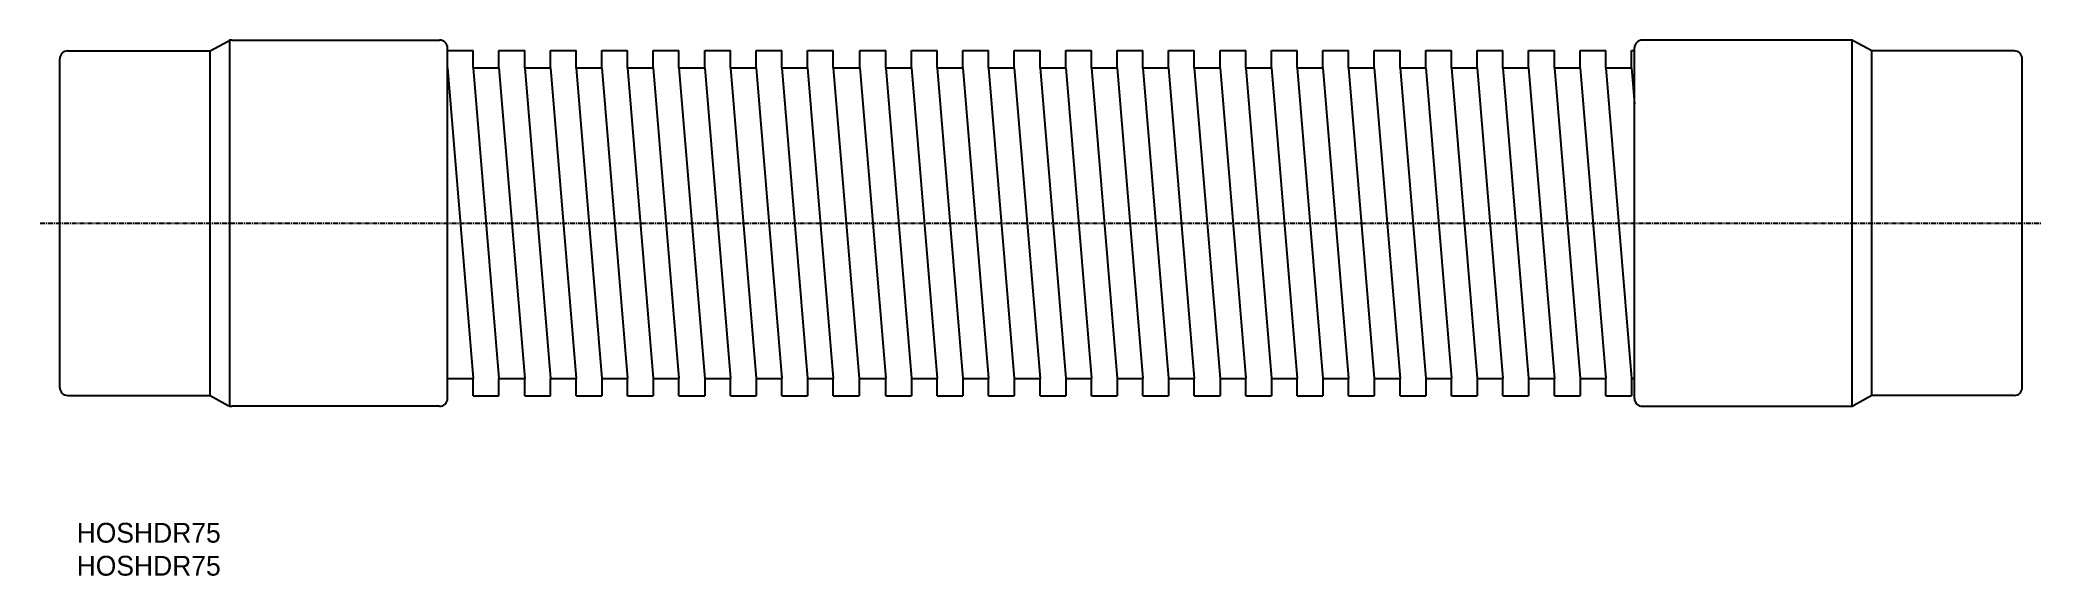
# Model space of a CAD drawing. Extents: x 74 to 580, y 182 to 318.
import ezdxf

# ---------------------------------------------------------------- set-up
doc = ezdxf.new("R2010")
doc.units = 0
doc.linetypes.add('CENTER', pattern=[2, 1.25, -0.25, 0.25, -0.25])
doc.layers.get('0').update_dxf_attribs({"linetype": 'CONTINUOUS'})
doc.layers.add('CENTER', color=1, linetype='CENTER')

msp = doc.modelspace()

# ---------------------------------------------------------------- linework, layer by layer
for p, q in [((80.96, 314.79), (116.96, 314.79)), ((116.96, 314.79), (121.51, 317.29)), ((116.96, 227.79), (116.96, 314.79)), ((121.96, 225.1), (121.96, 317.47)), ((122.47, 317.54), (174.96, 317.54)), ((176.96, 227.04), (176.96, 315.54)), ((176.96, 314.89), (183.46, 314.89)), ((176.96, 310.49), (176.96, 314.89)), ((183.46, 310.49), (183.46, 314.89)), ((189.96, 310.49), (189.96, 314.89)), ((189.96, 314.89), (196.46, 314.89)), ((196.46, 310.49), (196.46, 314.89)), ((202.96, 314.89), (209.46, 314.89)), ((202.96, 310.49), (202.96, 314.89)), ((209.46, 310.49), (209.46, 314.89)), ((215.96, 310.49), (215.96, 314.89)), ((215.96, 314.89), (222.46, 314.89)), ((222.46, 310.49), (222.46, 314.89)), ((228.96, 314.89), (235.46, 314.89)), ((228.96, 310.49), (228.96, 314.89)), ((235.46, 310.49), (235.46, 314.89)), ((241.96, 314.89), (248.46, 314.89)), ((241.96, 310.49), (241.96, 314.89)), ((248.46, 310.49), (248.46, 314.89)), ((254.96, 314.89), (261.46, 314.89)), ((254.96, 310.49), (254.96, 314.89)), ((261.46, 310.49), (261.46, 314.89)), ((267.96, 314.89), (274.46, 314.89)), ((267.96, 310.49), (267.96, 314.89)), ((274.46, 310.49), (274.46, 314.89)), ((281.21, 314.89), (287.71, 314.89)), ((281.21, 310.49), (281.21, 314.89)), ((287.71, 310.49), (287.71, 314.89)), ((294.21, 314.89), (300.71, 314.89)), ((294.21, 310.49), (294.21, 314.89)), ((300.71, 310.49), (300.71, 314.89)), ((307.21, 314.89), (313.71, 314.89)), ((307.21, 310.49), (307.21, 314.89)), ((313.71, 310.49), (313.71, 314.89)), ((320.21, 314.89), (326.71, 314.89)), ((320.21, 310.49), (320.21, 314.89)), ((326.71, 310.49), (326.71, 314.89)), ((333.21, 314.89), (339.71, 314.89)), ((333.21, 310.49), (333.21, 314.89)), ((339.71, 310.49), (339.71, 314.89)), ((346.21, 314.89), (352.71, 314.89)), ((346.21, 310.49), (346.21, 314.89)), ((352.71, 310.49), (352.71, 314.89)), ((359.21, 314.89), (365.71, 314.89)), ((359.21, 310.49), (359.21, 314.89)), ((365.71, 310.49), (365.71, 314.89)), ((372.21, 314.89), (378.71, 314.89)), ((372.21, 310.49), (372.21, 314.89)), ((378.71, 310.49), (378.71, 314.89)), ((385.21, 314.89), (391.71, 314.89)), ((385.21, 310.49), (385.21, 314.89)), ((391.71, 310.49), (391.71, 314.89)), ((398.21, 314.89), (404.71, 314.89)), ((398.21, 310.49), (398.21, 314.89)), ((404.71, 310.49), (404.71, 314.89)), ((411.21, 314.89), (417.71, 314.89)), ((411.21, 310.49), (411.21, 314.89)), ((417.71, 310.49), (417.71, 314.89)), ((424.21, 314.89), (430.71, 314.89)), ((424.21, 310.49), (424.21, 314.89)), ((430.71, 310.49), (430.71, 314.89)), ((437.21, 314.89), (443.71, 314.89)), ((437.21, 310.49), (437.21, 314.89)), ((443.71, 310.49), (443.71, 314.89)), ((450.21, 314.89), (456.71, 314.89)), ((450.21, 310.49), (450.21, 314.89)), ((456.71, 310.49), (456.71, 314.89)), ((463.21, 314.89), (469.71, 314.89)), ((463.21, 310.49), (463.21, 314.89)), ((469.71, 310.49), (469.71, 314.89)), ((476.21, 314.89), (476.96, 314.89)), ((476.21, 310.49), (476.21, 314.89)), ((476.96, 227.04), (476.96, 315.54)), ((531.45, 317.54), (478.96, 317.54)), ((531.96, 225.1), (531.96, 317.47)), ((536.96, 314.79), (532.41, 317.29)), ((572.96, 314.79), (536.96, 314.79)), ((536.96, 227.79), (536.96, 314.79)), ((78.96, 229.79), (78.96, 312.79)), ((176.96, 310.49), (183.46, 232.09)), ((183.46, 310.49), (189.96, 310.49)), ((183.46, 310.49), (189.96, 232.09)), ((189.96, 310.49), (196.46, 232.09)), ((196.46, 310.49), (202.96, 232.09)), ((196.46, 310.49), (202.96, 310.49)), ((202.96, 310.49), (209.46, 232.09)), ((209.46, 310.49), (215.96, 232.09)), ((209.46, 310.49), (215.96, 310.49)), ((215.96, 310.49), (222.46, 232.09)), ((222.46, 310.49), (228.96, 232.09)), ((222.46, 310.49), (228.96, 310.49)), ((228.96, 310.49), (235.46, 232.09)), ((235.46, 310.49), (241.96, 232.09)), ((235.46, 310.49), (241.96, 310.49)), ((241.96, 310.49), (248.46, 232.09)), ((248.46, 310.49), (254.96, 232.09)), ((248.46, 310.49), (254.96, 310.49)), ((254.96, 310.49), (261.46, 232.09)), ((261.46, 310.49), (267.96, 232.09)), ((261.46, 310.49), (267.96, 310.49)), ((267.96, 310.49), (274.46, 232.09)), ((274.46, 310.49), (280.96, 232.09)), ((274.71, 310.49), (281.21, 310.49)), ((281.21, 310.49), (287.71, 232.09)), ((287.71, 310.49), (294.21, 232.09)), ((287.71, 310.49), (294.21, 310.49)), ((294.21, 310.49), (300.71, 232.09)), ((300.71, 310.49), (307.21, 232.09)), ((300.71, 310.49), (307.21, 310.49)), ((307.21, 310.49), (313.71, 232.09)), ((313.71, 310.49), (320.21, 232.09)), ((313.71, 310.49), (320.21, 310.49)), ((320.21, 310.49), (326.71, 232.09)), ((326.71, 310.49), (333.21, 232.09)), ((326.71, 310.49), (333.21, 310.49)), ((333.21, 310.49), (339.71, 232.09)), ((339.71, 310.49), (346.21, 232.09)), ((339.71, 310.49), (346.21, 310.49)), ((346.21, 310.49), (352.71, 232.09)), ((352.71, 310.49), (359.21, 232.09)), ((352.71, 310.49), (359.21, 310.49)), ((359.21, 310.49), (365.71, 232.09)), ((365.71, 310.49), (372.21, 232.09)), ((365.71, 310.49), (372.21, 310.49)), ((372.21, 310.49), (378.71, 232.09)), ((378.71, 310.49), (385.21, 232.09)), ((378.71, 310.49), (385.21, 310.49)), ((385.21, 310.49), (391.71, 232.09)), ((391.71, 310.49), (398.21, 232.09)), ((391.71, 310.49), (398.21, 310.49)), ((398.21, 310.49), (404.71, 232.09)), ((404.71, 310.49), (411.21, 232.09)), ((404.71, 310.49), (411.21, 310.49)), ((411.21, 310.49), (417.71, 232.09)), ((417.71, 310.49), (424.21, 232.09)), ((417.71, 310.49), (424.21, 310.49)), ((424.21, 310.49), (430.71, 232.09)), ((430.71, 310.49), (437.21, 232.09)), ((430.71, 310.49), (437.21, 310.49)), ((437.21, 310.49), (443.71, 232.09)), ((443.71, 310.49), (450.21, 232.09)), ((443.71, 310.49), (450.21, 310.49)), ((450.21, 310.49), (456.71, 232.09)), ((456.71, 310.49), (463.21, 232.09)), ((456.71, 310.49), (463.21, 310.49)), ((463.21, 310.49), (469.71, 232.09)), ((469.71, 310.49), (476.21, 232.09)), ((469.71, 310.49), (476.21, 310.49)), ((476.21, 310.49), (476.96, 301.44)), ((574.96, 229.79), (574.96, 312.79)), ((80.96, 227.79), (116.96, 227.79)), ((116.96, 227.79), (121.51, 225.29)), ((176.96, 232.09), (183.46, 232.09)), ((183.46, 227.69), (183.46, 232.09)), ((189.96, 227.69), (189.96, 232.09)), ((189.96, 232.09), (196.46, 232.09)), ((196.46, 227.69), (196.46, 232.09)), ((202.96, 227.69), (202.96, 232.09)), ((202.96, 232.09), (209.46, 232.09)), ((209.46, 227.69), (209.46, 232.09)), ((215.96, 232.09), (215.96, 227.69)), ((215.96, 232.09), (222.46, 232.09)), ((222.46, 227.69), (222.46, 232.09)), ((228.96, 232.09), (228.96, 227.69)), ((228.96, 232.09), (235.46, 232.09)), ((235.46, 227.69), (235.46, 232.09)), ((241.96, 232.09), (241.96, 227.69)), ((241.96, 232.09), (248.46, 232.09)), ((248.46, 227.69), (248.46, 232.09)), ((254.96, 232.09), (254.96, 227.69)), ((254.96, 232.09), (261.46, 232.09)), ((261.46, 227.69), (261.46, 232.09)), ((267.96, 232.09), (267.96, 227.69)), ((267.96, 232.09), (274.46, 232.09)), ((274.46, 227.69), (274.46, 232.09)), ((280.96, 232.09), (280.96, 227.69)), ((281.21, 232.09), (287.71, 232.09)), ((287.71, 227.69), (287.71, 232.09)), ((294.21, 232.09), (294.21, 227.69)), ((294.21, 232.09), (300.71, 232.09)), ((300.71, 227.69), (300.71, 232.09)), ((307.21, 232.09), (307.21, 227.69)), ((307.21, 232.09), (313.71, 232.09)), ((313.71, 227.69), (313.71, 232.09)), ((320.21, 232.09), (320.21, 227.69)), ((320.21, 232.09), (326.71, 232.09)), ((326.71, 227.69), (326.71, 232.09)), ((333.21, 232.09), (333.21, 227.69)), ((333.21, 232.09), (339.71, 232.09)), ((339.71, 227.69), (339.71, 232.09)), ((346.21, 232.09), (346.21, 227.69)), ((346.21, 232.09), (352.71, 232.09)), ((352.71, 227.69), (352.71, 232.09)), ((359.21, 232.09), (359.21, 227.69)), ((359.21, 232.09), (365.71, 232.09)), ((365.71, 227.69), (365.71, 232.09)), ((372.21, 232.09), (372.21, 227.69)), ((372.21, 232.09), (378.71, 232.09)), ((378.71, 227.69), (378.71, 232.09)), ((385.21, 232.09), (385.21, 227.69)), ((385.21, 232.09), (391.71, 232.09)), ((391.71, 227.69), (391.71, 232.09)), ((398.21, 232.09), (398.21, 227.69)), ((398.21, 232.09), (404.71, 232.09)), ((404.71, 227.69), (404.71, 232.09)), ((411.21, 232.09), (411.21, 227.69)), ((411.21, 232.09), (417.71, 232.09)), ((417.71, 227.69), (417.71, 232.09)), ((424.21, 232.09), (424.21, 227.69)), ((424.21, 232.09), (430.71, 232.09)), ((430.71, 227.69), (430.71, 232.09)), ((437.21, 232.09), (437.21, 227.69)), ((437.21, 232.09), (443.71, 232.09)), ((443.71, 227.69), (443.71, 232.09)), ((450.21, 232.09), (450.21, 227.69)), ((450.21, 232.09), (456.71, 232.09)), ((456.71, 227.69), (456.71, 232.09)), ((463.21, 232.09), (463.21, 227.69)), ((463.21, 232.09), (469.71, 232.09)), ((469.71, 227.69), (469.71, 232.09)), ((476.21, 232.09), (476.21, 227.69)), ((476.21, 232.09), (476.96, 232.09)), ((536.96, 227.79), (532.41, 225.29)), ((572.96, 227.79), (536.96, 227.79)), ((174.96, 225.04), (122.47, 225.04)), ((183.46, 227.69), (189.96, 227.69)), ((196.46, 227.69), (202.96, 227.69)), ((209.46, 227.69), (215.96, 227.69)), ((222.46, 227.69), (228.96, 227.69)), ((235.46, 227.69), (241.96, 227.69)), ((248.46, 227.69), (254.96, 227.69)), ((261.46, 227.69), (267.96, 227.69)), ((274.46, 227.69), (280.96, 227.69)), ((287.71, 227.69), (294.21, 227.69)), ((300.71, 227.69), (307.21, 227.69)), ((313.71, 227.69), (320.21, 227.69)), ((326.71, 227.69), (333.21, 227.69)), ((339.71, 227.69), (346.21, 227.69)), ((352.71, 227.69), (359.21, 227.69)), ((365.71, 227.69), (372.21, 227.69)), ((378.71, 227.69), (385.21, 227.69)), ((391.71, 227.69), (398.21, 227.69)), ((404.71, 227.69), (411.21, 227.69)), ((417.71, 227.69), (424.21, 227.69)), ((430.71, 227.69), (437.21, 227.69)), ((443.71, 227.69), (450.21, 227.69)), ((456.71, 227.69), (463.21, 227.69)), ((469.71, 227.69), (476.21, 227.69)), ((478.96, 225.04), (531.45, 225.04))]:
    msp.add_line(p, q)
for centre, start, end in [((80.96, 312.79), 90, 180), ((122.47, 315.54), 90, 118.8108), ((174.96, 315.54), 0, 90), ((478.96, 315.54), 90, 180), ((531.45, 315.54), 61.1892, 90), ((572.96, 312.79), 0, 90), ((80.96, 229.79), 180, 270), ((572.96, 229.79), 270, 0), ((122.47, 227.04), 241.1892, 270), ((174.96, 227.04), 270, 0), ((478.96, 227.04), 180, 270), ((531.45, 227.04), 270, 298.8108)]:
    msp.add_arc(centre, 2, start, end)
at = {"layer": 'CENTER', "color": 1, "linetype": 'CENTER'}
msp.add_line((73.96, 271.29), (579.96, 271.29), dxfattribs=at)

# ---------------------------------------------------------------- texts
for p in [(83.22, 190.61), (83.22, 182.28)]:
    msp.add_text('HOSHDR75', height=5).set_placement(p)

doc.saveas('drawing.dxf')
